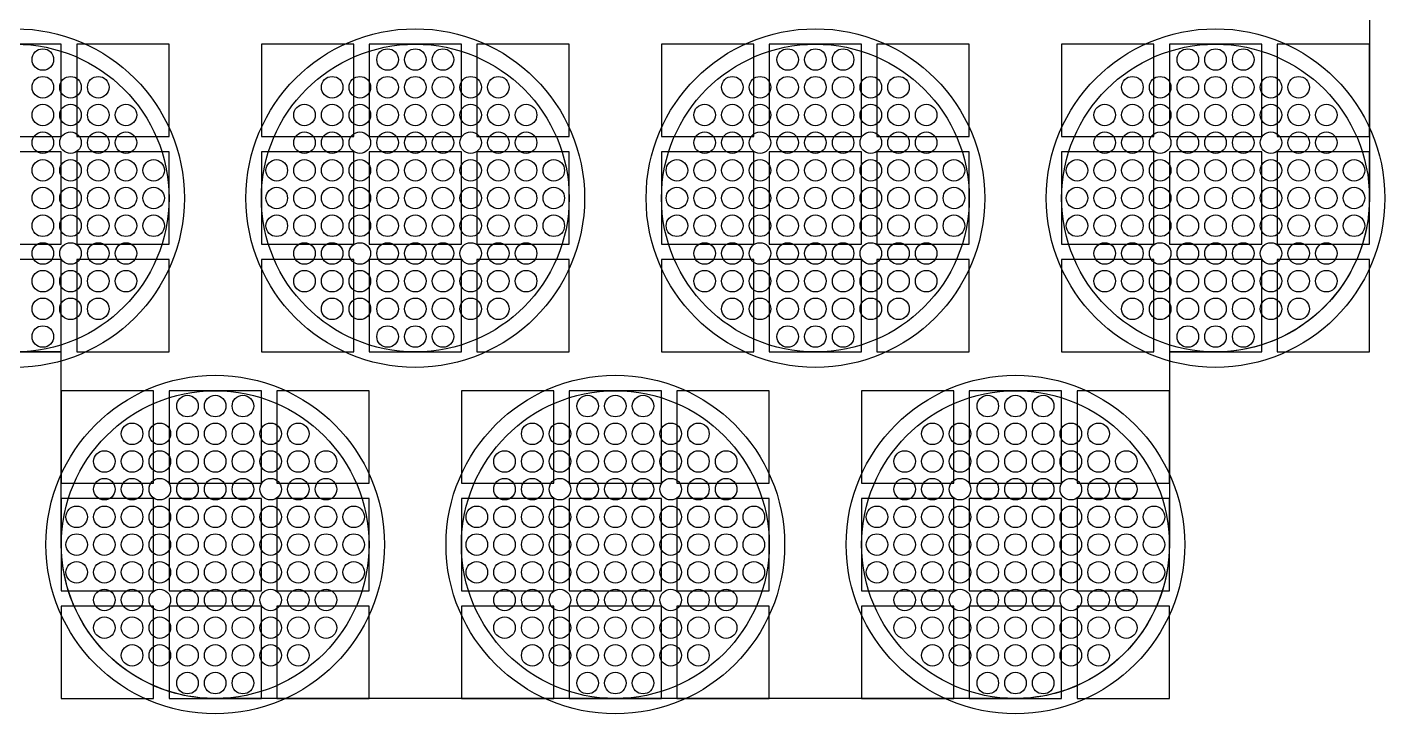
# Model space of a CAD drawing. Extents: x -49 to 54, y -38 to 38.
# Drawn here: x 38.903 to 43.314, y 8.195 to 10.426 of the extents above; entities that cross this region are included whole.
import ezdxf

# ---------------------------------------------------------------- set-up
doc = ezdxf.new("R2010")
doc.units = 0
for name, color, linetype in [('BACK_LAYER', 5, 'CONTINUOUS'), ('COND_LAYER_LOWER_ELECTRODE', 6, 'CONTINUOUS'), ('CONDUCTIVE_LAYER_BACK_LAYER', 2, 'CONTINUOUS'), ('EMITTER', 3, 'CONTINUOUS'), ('LOWER_ELECTRODE', 1, 'CONTINUOUS')]:
    doc.layers.add(name, color=color, linetype=linetype)

msp = doc.modelspace()

# ---------------------------------------------------------------- linework, layer by layer
at = {"layer": 'BACK_LAYER'}
for points in [[(38.7139, 10.0707), (39.0139, 10.0707), (39.0139, 10.3707), (38.7139, 10.3707)], [(39.0639, 10.0707), (39.3639, 10.0707), (39.3639, 10.3707), (39.0639, 10.3707)], [(39.6639, 10.0707), (39.9639, 10.0707), (39.9639, 10.3707), (39.6639, 10.3707)], [(40.0139, 10.0707), (40.3139, 10.0707), (40.3139, 10.3707), (40.0139, 10.3707)], [(40.3639, 10.0707), (40.6639, 10.0707), (40.6639, 10.3707), (40.3639, 10.3707)], [(40.9639, 10.0707), (41.2639, 10.0707), (41.2639, 10.3707), (40.9639, 10.3707)], [(41.3139, 10.0707), (41.6139, 10.0707), (41.6139, 10.3707), (41.3139, 10.3707)], [(41.6639, 10.0707), (41.9639, 10.0707), (41.9639, 10.3707), (41.6639, 10.3707)], [(42.2639, 10.0707), (42.5639, 10.0707), (42.5639, 10.3707), (42.2639, 10.3707)], [(42.6139, 10.0707), (42.9139, 10.0707), (42.9139, 10.3707), (42.6139, 10.3707)], [(42.9639, 10.0707), (43.2639, 10.0707), (43.2639, 10.3707), (42.9639, 10.3707)], [(38.7139, 9.7207), (39.0139, 9.7207), (39.0139, 10.0207), (38.7139, 10.0207)], [(39.0639, 9.7207), (39.3639, 9.7207), (39.3639, 10.0207), (39.0639, 10.0207)], [(39.6639, 9.7207), (39.9639, 9.7207), (39.9639, 10.0207), (39.6639, 10.0207)], [(40.0139, 9.7207), (40.3139, 9.7207), (40.3139, 10.0207), (40.0139, 10.0207)], [(40.3639, 9.7207), (40.6639, 9.7207), (40.6639, 10.0207), (40.3639, 10.0207)], [(40.9639, 9.7207), (41.2639, 9.7207), (41.2639, 10.0207), (40.9639, 10.0207)], [(41.3139, 9.7207), (41.6139, 9.7207), (41.6139, 10.0207), (41.3139, 10.0207)], [(41.6639, 9.7207), (41.9639, 9.7207), (41.9639, 10.0207), (41.6639, 10.0207)], [(42.2639, 9.7207), (42.5639, 9.7207), (42.5639, 10.0207), (42.2639, 10.0207)], [(42.6139, 9.7207), (42.9139, 9.7207), (42.9139, 10.0207), (42.6139, 10.0207)], [(42.9639, 9.7207), (43.2639, 9.7207), (43.2639, 10.0207), (42.9639, 10.0207)], [(38.7139, 9.3707), (39.0139, 9.3707), (39.0139, 9.6707), (38.7139, 9.6707)], [(39.0639, 9.3707), (39.3639, 9.3707), (39.3639, 9.6707), (39.0639, 9.6707)], [(39.6639, 9.3707), (39.9639, 9.3707), (39.9639, 9.6707), (39.6639, 9.6707)], [(40.0139, 9.3707), (40.3139, 9.3707), (40.3139, 9.6707), (40.0139, 9.6707)], [(40.3639, 9.3707), (40.6639, 9.3707), (40.6639, 9.6707), (40.3639, 9.6707)], [(40.9639, 9.3707), (41.2639, 9.3707), (41.2639, 9.6707), (40.9639, 9.6707)], [(41.3139, 9.3707), (41.6139, 9.3707), (41.6139, 9.6707), (41.3139, 9.6707)], [(41.6639, 9.3707), (41.9639, 9.3707), (41.9639, 9.6707), (41.6639, 9.6707)], [(42.2639, 9.3707), (42.5639, 9.3707), (42.5639, 9.6707), (42.2639, 9.6707)], [(42.6139, 9.3707), (42.9139, 9.3707), (42.9139, 9.6707), (42.6139, 9.6707)], [(42.9639, 9.3707), (43.2639, 9.3707), (43.2639, 9.6707), (42.9639, 9.6707)], [(39.0139, 8.9448), (39.3139, 8.9448), (39.3139, 9.2448), (39.0139, 9.2448)], [(39.3639, 8.9448), (39.6639, 8.9448), (39.6639, 9.2448), (39.3639, 9.2448)], [(39.7139, 8.9448), (40.0139, 8.9448), (40.0139, 9.2448), (39.7139, 9.2448)], [(40.3139, 8.9448), (40.6139, 8.9448), (40.6139, 9.2448), (40.3139, 9.2448)], [(40.6639, 8.9448), (40.9639, 8.9448), (40.9639, 9.2448), (40.6639, 9.2448)], [(41.0139, 8.9448), (41.3139, 8.9448), (41.3139, 9.2448), (41.0139, 9.2448)], [(41.6139, 8.9448), (41.9139, 8.9448), (41.9139, 9.2448), (41.6139, 9.2448)], [(41.9639, 8.9448), (42.2639, 8.9448), (42.2639, 9.2448), (41.9639, 9.2448)], [(42.3139, 8.9448), (42.6139, 8.9448), (42.6139, 9.2448), (42.3139, 9.2448)], [(39.0139, 8.5948), (39.3139, 8.5948), (39.3139, 8.8948), (39.0139, 8.8948)], [(39.3639, 8.5948), (39.6639, 8.5948), (39.6639, 8.8948), (39.3639, 8.8948)], [(39.7139, 8.5948), (40.0139, 8.5948), (40.0139, 8.8948), (39.7139, 8.8948)], [(40.3139, 8.5948), (40.6139, 8.5948), (40.6139, 8.8948), (40.3139, 8.8948)], [(40.6639, 8.5948), (40.9639, 8.5948), (40.9639, 8.8948), (40.6639, 8.8948)], [(41.0139, 8.5948), (41.3139, 8.5948), (41.3139, 8.8948), (41.0139, 8.8948)], [(41.6139, 8.5948), (41.9139, 8.5948), (41.9139, 8.8948), (41.6139, 8.8948)], [(41.9639, 8.5948), (42.2639, 8.5948), (42.2639, 8.8948), (41.9639, 8.8948)], [(42.3139, 8.5948), (42.6139, 8.5948), (42.6139, 8.8948), (42.3139, 8.8948)], [(39.0139, 8.2448), (39.3139, 8.2448), (39.3139, 8.5448), (39.0139, 8.5448)], [(39.3639, 8.2448), (39.6639, 8.2448), (39.6639, 8.5448), (39.3639, 8.5448)], [(39.7139, 8.2448), (40.0139, 8.2448), (40.0139, 8.5448), (39.7139, 8.5448)], [(40.3139, 8.2448), (40.6139, 8.2448), (40.6139, 8.5448), (40.3139, 8.5448)], [(40.6639, 8.2448), (40.9639, 8.2448), (40.9639, 8.5448), (40.6639, 8.5448)], [(41.0139, 8.2448), (41.3139, 8.2448), (41.3139, 8.5448), (41.0139, 8.5448)], [(41.6139, 8.2448), (41.9139, 8.2448), (41.9139, 8.5448), (41.6139, 8.5448)], [(41.9639, 8.2448), (42.2639, 8.2448), (42.2639, 8.5448), (41.9639, 8.5448)], [(42.3139, 8.2448), (42.6139, 8.2448), (42.6139, 8.5448), (42.3139, 8.5448)]]:
    msp.add_lwpolyline(points, close=True, dxfattribs=at)
at = {"layer": 'COND_LAYER_LOWER_ELECTRODE'}
for centre in [(38.8639, 9.8707), (40.1639, 9.8707), (41.4639, 9.8707), (42.7639, 9.8707), (39.5139, 8.7448), (40.8139, 8.7448), (42.1139, 8.7448)]:
    msp.add_circle(centre, 0.55, dxfattribs=at)
at = {"layer": 'CONDUCTIVE_LAYER_BACK_LAYER'}
msp.add_lwpolyline([(43.2639, 10.4966), (43.2639, 9.8707), (43.2635, 9.8508), (43.2624, 9.8309), (43.2604, 9.8112), (43.2576, 9.7915), (43.2541, 9.7719), (43.2498, 9.7525), (43.2447, 9.7333), (43.2388, 9.7143), (43.2323, 9.6955), (43.2249, 9.677), (43.2169, 9.6589), (43.2081, 9.641), (43.1986, 9.6235), (43.1884, 9.6065), (43.1776, 9.5898), (43.1661, 9.5736), (43.154, 9.5578), (43.1412, 9.5426), (43.1279, 9.5278), (43.114, 9.5136), (43.0995, 9.5), (43.0845, 9.4869), (43.069, 9.4745), (43.053, 9.4627), (43.0365, 9.4515), (43.0197, 9.441), (43.0024, 9.4312), (42.9847, 9.4221), (42.9667, 9.4136), (42.9484, 9.4059), (42.9297, 9.399), (42.9109, 9.3927), (42.8917, 9.3873), (42.8724, 9.3826), (42.8529, 9.3787), (42.8333, 9.3755), (42.8136, 9.3731), (42.7937, 9.3716), (42.7739, 9.3708), (42.6139, 9.3708), (42.6139, 8.7448), (42.6135, 8.725), (42.6124, 8.7051), (42.6104, 8.6853), (42.6076, 8.6656), (42.6041, 8.6461), (42.5998, 8.6267), (42.5947, 8.6074), (42.5888, 8.5884), (42.5823, 8.5697), (42.5749, 8.5512), (42.5669, 8.533), (42.5581, 8.5152), (42.5486, 8.4977), (42.5384, 8.4806), (42.5276, 8.464), (42.5161, 8.4477), (42.504, 8.432), (42.4912, 8.4167), (42.4779, 8.402), (42.464, 8.3878), (42.4495, 8.3742), (42.4345, 8.3611), (42.419, 8.3487), (42.403, 8.3369), (42.3865, 8.3257), (42.3697, 8.3152), (42.3524, 8.3054), (42.3347, 8.2962), (42.3167, 8.2878), (42.2984, 8.2801), (42.2797, 8.2731), (42.2609, 8.2669), (42.2417, 8.2614), (42.2224, 8.2568), (42.2029, 8.2528), (42.1833, 8.2497), (42.1636, 8.2473), (42.1437, 8.2457), (42.1239, 8.2449), (39.504, 8.2449), (39.4841, 8.2457), (39.4643, 8.2473), (39.4446, 8.2497), (39.4249, 8.2528), (39.4054, 8.2568), (39.3861, 8.2614), (39.367, 8.2669), (39.3481, 8.2731), (39.3295, 8.2801), (39.3112, 8.2878), (39.2932, 8.2962), (39.2755, 8.3054), (39.2582, 8.3152), (39.2413, 8.3257), (39.2249, 8.3369), (39.2089, 8.3487), (39.1934, 8.3611), (39.1784, 8.3742), (39.1639, 8.3878), (39.15, 8.402), (39.1367, 8.4167), (39.1239, 8.432), (39.1118, 8.4477), (39.1003, 8.464), (39.0894, 8.4806), (39.0793, 8.4977), (39.0698, 8.5152), (39.061, 8.533), (39.053, 8.5512), (39.0456, 8.5697), (39.039, 8.5884), (39.0332, 8.6074), (39.0281, 8.6267), (39.0238, 8.6461), (39.0203, 8.6656), (39.0175, 8.6853), (39.0155, 8.7051), (39.0143, 8.725), (39.0139, 8.7448), (39.0139, 9.3708), (38.854, 9.3708)], dxfattribs=at)
at = {"layer": 'EMITTER'}
for centre in [(38.8639, 9.8707), (40.1639, 9.8707), (41.4639, 9.8707), (42.7639, 9.8707), (39.5139, 8.7448), (40.8139, 8.7448), (42.1139, 8.7448)]:
    msp.add_circle(centre, 0.5, dxfattribs=at)
at = {"layer": 'LOWER_ELECTRODE'}
for centre in [(38.9539, 10.3207), (40.0739, 10.3207), (40.1639, 10.3207), (40.2539, 10.3207), (41.3739, 10.3207), (41.4639, 10.3207), (41.5539, 10.3207), (42.6739, 10.3207), (42.7639, 10.3207), (42.8539, 10.3207), (38.9539, 10.2307), (39.0439, 10.2307), (39.1339, 10.2307), (39.8939, 10.2307), (39.9839, 10.2307), (40.0739, 10.2307), (40.1639, 10.2307), (40.2539, 10.2307), (40.3439, 10.2307), (40.4339, 10.2307), (41.1939, 10.2307), (41.2839, 10.2307), (41.3739, 10.2307), (41.4639, 10.2307), (41.5539, 10.2307), (41.6439, 10.2307), (41.7339, 10.2307), (42.4939, 10.2307), (42.5839, 10.2307), (42.6739, 10.2307), (42.7639, 10.2307), (42.8539, 10.2307), (42.9439, 10.2307), (43.0339, 10.2307), (38.9539, 10.1407), (39.0439, 10.1407), (39.1339, 10.1407), (39.2239, 10.1407), (39.8039, 10.1407), (39.8939, 10.1407), (39.9839, 10.1407), (40.0739, 10.1407), (40.1639, 10.1407), (40.2539, 10.1407), (40.3439, 10.1407), (40.4339, 10.1407), (40.5239, 10.1407), (41.1039, 10.1407), (41.1939, 10.1407), (41.2839, 10.1407), (41.3739, 10.1407), (41.4639, 10.1407), (41.5539, 10.1407), (41.6439, 10.1407), (41.7339, 10.1407), (41.8239, 10.1407), (42.4039, 10.1407), (42.4939, 10.1407), (42.5839, 10.1407), (42.6739, 10.1407), (42.7639, 10.1407), (42.8539, 10.1407), (42.9439, 10.1407), (43.0339, 10.1407), (43.1239, 10.1407), (38.9539, 10.0507), (39.0439, 10.0507), (39.1339, 10.0507), (39.2239, 10.0507), (39.8039, 10.0507), (39.8939, 10.0507), (39.9839, 10.0507), (40.0739, 10.0507), (40.1639, 10.0507), (40.2539, 10.0507), (40.3439, 10.0507), (40.4339, 10.0507), (40.5239, 10.0507), (41.1039, 10.0507), (41.1939, 10.0507), (41.2839, 10.0507), (41.3739, 10.0507), (41.4639, 10.0507), (41.5539, 10.0507), (41.6439, 10.0507), (41.7339, 10.0507), (41.8239, 10.0507), (42.4039, 10.0507), (42.4939, 10.0507), (42.5839, 10.0507), (42.6739, 10.0507), (42.7639, 10.0507), (42.8539, 10.0507), (42.9439, 10.0507), (43.0339, 10.0507), (43.1239, 10.0507), (38.9539, 9.9607), (39.0439, 9.9607), (39.1339, 9.9607), (39.2239, 9.9607), (39.3139, 9.9607), (39.7139, 9.9607), (39.8039, 9.9607), (39.8939, 9.9607), (39.9839, 9.9607), (40.0739, 9.9607), (40.1639, 9.9607), (40.2539, 9.9607), (40.3439, 9.9607), (40.4339, 9.9607), (40.5239, 9.9607), (40.6139, 9.9607), (41.0139, 9.9607), (41.1039, 9.9607), (41.1939, 9.9607), (41.2839, 9.9607), (41.3739, 9.9607), (41.4639, 9.9607), (41.5539, 9.9607), (41.6439, 9.9607), (41.7339, 9.9607), (41.8239, 9.9607), (41.9139, 9.9607), (42.3139, 9.9607), (42.4039, 9.9607), (42.4939, 9.9607), (42.5839, 9.9607), (42.6739, 9.9607), (42.7639, 9.9607), (42.8539, 9.9607), (42.9439, 9.9607), (43.0339, 9.9607), (43.1239, 9.9607), (43.2139, 9.9607), (38.9539, 9.8707), (39.0439, 9.8707), (39.1339, 9.8707), (39.2239, 9.8707), (39.3139, 9.8707), (39.7139, 9.8707), (39.8039, 9.8707), (39.8939, 9.8707), (39.9839, 9.8707), (40.0739, 9.8707), (40.1639, 9.8707), (40.2539, 9.8707), (40.3439, 9.8707), (40.4339, 9.8707), (40.5239, 9.8707), (40.6139, 9.8707), (41.0139, 9.8707), (41.1039, 9.8707), (41.1939, 9.8707), (41.2839, 9.8707), (41.3739, 9.8707), (41.4639, 9.8707), (41.5539, 9.8707), (41.6439, 9.8707), (41.7339, 9.8707), (41.8239, 9.8707), (41.9139, 9.8707), (42.3139, 9.8707), (42.4039, 9.8707), (42.4939, 9.8707), (42.5839, 9.8707), (42.6739, 9.8707), (42.7639, 9.8707), (42.8539, 9.8707), (42.9439, 9.8707), (43.0339, 9.8707), (43.1239, 9.8707), (43.2139, 9.8707), (38.9539, 9.7807), (39.0439, 9.7807), (39.1339, 9.7807), (39.2239, 9.7807), (39.3139, 9.7807), (39.7139, 9.7807), (39.8039, 9.7807), (39.8939, 9.7807), (39.9839, 9.7807), (40.0739, 9.7807), (40.1639, 9.7807), (40.2539, 9.7807), (40.3439, 9.7807), (40.4339, 9.7807), (40.5239, 9.7807), (40.6139, 9.7807), (41.0139, 9.7807), (41.1039, 9.7807), (41.1939, 9.7807), (41.2839, 9.7807), (41.3739, 9.7807), (41.4639, 9.7807), (41.5539, 9.7807), (41.6439, 9.7807), (41.7339, 9.7807), (41.8239, 9.7807), (41.9139, 9.7807), (42.3139, 9.7807), (42.4039, 9.7807), (42.4939, 9.7807), (42.5839, 9.7807), (42.6739, 9.7807), (42.7639, 9.7807), (42.8539, 9.7807), (42.9439, 9.7807), (43.0339, 9.7807), (43.1239, 9.7807), (43.2139, 9.7807), (38.9539, 9.6907), (39.0439, 9.6907), (39.1339, 9.6907), (39.2239, 9.6907), (39.8039, 9.6907), (39.8939, 9.6907), (39.9839, 9.6907), (40.0739, 9.6907), (40.1639, 9.6907), (40.2539, 9.6907), (40.3439, 9.6907), (40.4339, 9.6907), (40.5239, 9.6907), (41.1039, 9.6907), (41.1939, 9.6907), (41.2839, 9.6907), (41.3739, 9.6907), (41.4639, 9.6907), (41.5539, 9.6907), (41.6439, 9.6907), (41.7339, 9.6907), (41.8239, 9.6907), (42.4039, 9.6907), (42.4939, 9.6907), (42.5839, 9.6907), (42.6739, 9.6907), (42.7639, 9.6907), (42.8539, 9.6907), (42.9439, 9.6907), (43.0339, 9.6907), (43.1239, 9.6907), (38.9539, 9.6007), (39.0439, 9.6007), (39.1339, 9.6007), (39.2239, 9.6007), (39.8039, 9.6007), (39.8939, 9.6007), (39.9839, 9.6007), (40.0739, 9.6007), (40.1639, 9.6007), (40.2539, 9.6007), (40.3439, 9.6007), (40.4339, 9.6007), (40.5239, 9.6007), (41.1039, 9.6007), (41.1939, 9.6007), (41.2839, 9.6007), (41.3739, 9.6007), (41.4639, 9.6007), (41.5539, 9.6007), (41.6439, 9.6007), (41.7339, 9.6007), (41.8239, 9.6007), (42.4039, 9.6007), (42.4939, 9.6007), (42.5839, 9.6007), (42.6739, 9.6007), (42.7639, 9.6007), (42.8539, 9.6007), (42.9439, 9.6007), (43.0339, 9.6007), (43.1239, 9.6007), (38.9539, 9.5107), (39.0439, 9.5107), (39.1339, 9.5107), (39.8939, 9.5107), (39.9839, 9.5107), (40.0739, 9.5107), (40.1639, 9.5107), (40.2539, 9.5107), (40.3439, 9.5107), (40.4339, 9.5107), (41.1939, 9.5107), (41.2839, 9.5107), (41.3739, 9.5107), (41.4639, 9.5107), (41.5539, 9.5107), (41.6439, 9.5107), (41.7339, 9.5107), (42.4939, 9.5107), (42.5839, 9.5107), (42.6739, 9.5107), (42.7639, 9.5107), (42.8539, 9.5107), (42.9439, 9.5107), (43.0339, 9.5107), (38.9539, 9.4207), (40.0739, 9.4207), (40.1639, 9.4207), (40.2539, 9.4207), (41.3739, 9.4207), (41.4639, 9.4207), (41.5539, 9.4207), (42.6739, 9.4207), (42.7639, 9.4207), (42.8539, 9.4207), (39.4239, 9.1948), (39.5139, 9.1948), (39.6039, 9.1948), (40.7239, 9.1948), (40.8139, 9.1948), (40.9039, 9.1948), (42.0239, 9.1948), (42.1139, 9.1948), (42.2039, 9.1948), (39.2439, 9.1048), (39.3339, 9.1048), (39.4239, 9.1048), (39.5139, 9.1048), (39.6039, 9.1048), (39.6939, 9.1048), (39.7839, 9.1048), (40.5439, 9.1048), (40.6339, 9.1048), (40.7239, 9.1048), (40.8139, 9.1048), (40.9039, 9.1048), (40.9939, 9.1048), (41.0839, 9.1048), (41.8439, 9.1048), (41.9339, 9.1048), (42.0239, 9.1048), (42.1139, 9.1048), (42.2039, 9.1048), (42.2939, 9.1048), (42.3839, 9.1048), (39.1539, 9.0148), (39.2439, 9.0148), (39.3339, 9.0148), (39.4239, 9.0148), (39.5139, 9.0148), (39.6039, 9.0148), (39.6939, 9.0148), (39.7839, 9.0148), (39.8739, 9.0148), (40.4539, 9.0148), (40.5439, 9.0148), (40.6339, 9.0148), (40.7239, 9.0148), (40.8139, 9.0148), (40.9039, 9.0148), (40.9939, 9.0148), (41.0839, 9.0148), (41.1739, 9.0148), (41.7539, 9.0148), (41.8439, 9.0148), (41.9339, 9.0148), (42.0239, 9.0148), (42.1139, 9.0148), (42.2039, 9.0148), (42.2939, 9.0148), (42.3839, 9.0148), (42.4739, 9.0148), (39.1539, 8.9248), (39.2439, 8.9248), (39.3339, 8.9248), (39.4239, 8.9248), (39.5139, 8.9248), (39.6039, 8.9248), (39.6939, 8.9248), (39.7839, 8.9248), (39.8739, 8.9248), (40.4539, 8.9248), (40.5439, 8.9248), (40.6339, 8.9248), (40.7239, 8.9248), (40.8139, 8.9248), (40.9039, 8.9248), (40.9939, 8.9248), (41.0839, 8.9248), (41.1739, 8.9248), (41.7539, 8.9248), (41.8439, 8.9248), (41.9339, 8.9248), (42.0239, 8.9248), (42.1139, 8.9248), (42.2039, 8.9248), (42.2939, 8.9248), (42.3839, 8.9248), (42.4739, 8.9248), (39.0639, 8.8348), (39.1539, 8.8348), (39.2439, 8.8348), (39.3339, 8.8348), (39.4239, 8.8348), (39.5139, 8.8348), (39.6039, 8.8348), (39.6939, 8.8348), (39.7839, 8.8348), (39.8739, 8.8348), (39.9639, 8.8348), (40.3639, 8.8348), (40.4539, 8.8348), (40.5439, 8.8348), (40.6339, 8.8348), (40.7239, 8.8348), (40.8139, 8.8348), (40.9039, 8.8348), (40.9939, 8.8348), (41.0839, 8.8348), (41.1739, 8.8348), (41.2639, 8.8348), (41.6639, 8.8348), (41.7539, 8.8348), (41.8439, 8.8348), (41.9339, 8.8348), (42.0239, 8.8348), (42.1139, 8.8348), (42.2039, 8.8348), (42.2939, 8.8348), (42.3839, 8.8348), (42.4739, 8.8348), (42.5639, 8.8348), (39.0639, 8.7448), (39.1539, 8.7448), (39.2439, 8.7448), (39.3339, 8.7448), (39.4239, 8.7448), (39.5139, 8.7448), (39.6039, 8.7448), (39.6939, 8.7448), (39.7839, 8.7448), (39.8739, 8.7448), (39.9639, 8.7448), (40.3639, 8.7448), (40.4539, 8.7448), (40.5439, 8.7448), (40.6339, 8.7448), (40.7239, 8.7448), (40.8139, 8.7448), (40.9039, 8.7448), (40.9939, 8.7448), (41.0839, 8.7448), (41.1739, 8.7448), (41.2639, 8.7448), (41.6639, 8.7448), (41.7539, 8.7448), (41.8439, 8.7448), (41.9339, 8.7448), (42.0239, 8.7448), (42.1139, 8.7448), (42.2039, 8.7448), (42.2939, 8.7448), (42.3839, 8.7448), (42.4739, 8.7448), (42.5639, 8.7448), (39.0639, 8.6548), (39.1539, 8.6548), (39.2439, 8.6548), (39.3339, 8.6548), (39.4239, 8.6548), (39.5139, 8.6548), (39.6039, 8.6548), (39.6939, 8.6548), (39.7839, 8.6548), (39.8739, 8.6548), (39.9639, 8.6548), (40.3639, 8.6548), (40.4539, 8.6548), (40.5439, 8.6548), (40.6339, 8.6548), (40.7239, 8.6548), (40.8139, 8.6548), (40.9039, 8.6548), (40.9939, 8.6548), (41.0839, 8.6548), (41.1739, 8.6548), (41.2639, 8.6548), (41.6639, 8.6548), (41.7539, 8.6548), (41.8439, 8.6548), (41.9339, 8.6548), (42.0239, 8.6548), (42.1139, 8.6548), (42.2039, 8.6548), (42.2939, 8.6548), (42.3839, 8.6548), (42.4739, 8.6548), (42.5639, 8.6548), (39.1539, 8.5648), (39.2439, 8.5648), (39.3339, 8.5648), (39.4239, 8.5648), (39.5139, 8.5648), (39.6039, 8.5648), (39.6939, 8.5648), (39.7839, 8.5648), (39.8739, 8.5648), (40.4539, 8.5648), (40.5439, 8.5648), (40.6339, 8.5648), (40.7239, 8.5648), (40.8139, 8.5648), (40.9039, 8.5648), (40.9939, 8.5648), (41.0839, 8.5648), (41.1739, 8.5648), (41.7539, 8.5648), (41.8439, 8.5648), (41.9339, 8.5648), (42.0239, 8.5648), (42.1139, 8.5648), (42.2039, 8.5648), (42.2939, 8.5648), (42.3839, 8.5648), (42.4739, 8.5648), (39.1539, 8.4748), (39.2439, 8.4748), (39.3339, 8.4748), (39.4239, 8.4748), (39.5139, 8.4748), (39.6039, 8.4748), (39.6939, 8.4748), (39.7839, 8.4748), (39.8739, 8.4748), (40.4539, 8.4748), (40.5439, 8.4748), (40.6339, 8.4748), (40.7239, 8.4748), (40.8139, 8.4748), (40.9039, 8.4748), (40.9939, 8.4748), (41.0839, 8.4748), (41.1739, 8.4748), (41.7539, 8.4748), (41.8439, 8.4748), (41.9339, 8.4748), (42.0239, 8.4748), (42.1139, 8.4748), (42.2039, 8.4748), (42.2939, 8.4748), (42.3839, 8.4748), (42.4739, 8.4748), (39.2439, 8.3848), (39.3339, 8.3848), (39.4239, 8.3848), (39.5139, 8.3848), (39.6039, 8.3848), (39.6939, 8.3848), (39.7839, 8.3848), (40.5439, 8.3848), (40.6339, 8.3848), (40.7239, 8.3848), (40.8139, 8.3848), (40.9039, 8.3848), (40.9939, 8.3848), (41.0839, 8.3848), (41.8439, 8.3848), (41.9339, 8.3848), (42.0239, 8.3848), (42.1139, 8.3848), (42.2039, 8.3848), (42.2939, 8.3848), (42.3839, 8.3848), (39.4239, 8.2948), (39.5139, 8.2948), (39.6039, 8.2948), (40.7239, 8.2948), (40.8139, 8.2948), (40.9039, 8.2948), (42.0239, 8.2948), (42.1139, 8.2948), (42.2039, 8.2948)]:
    msp.add_circle(centre, 0.035, dxfattribs=at)

doc.saveas('drawing.dxf')
